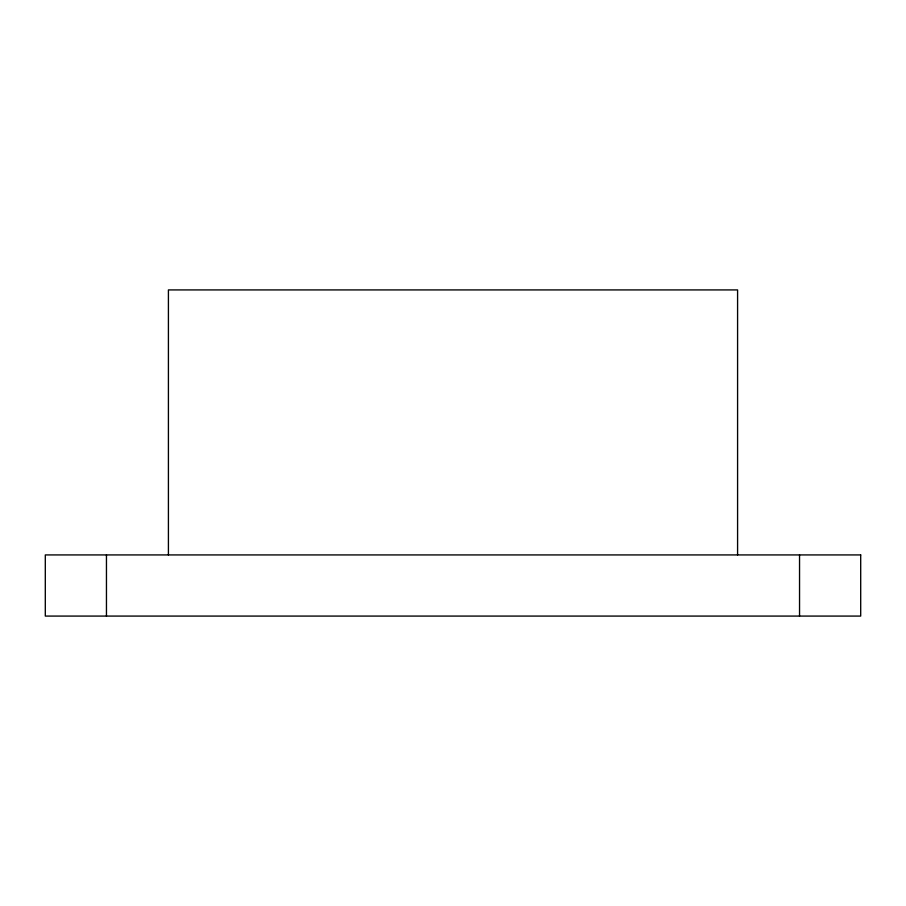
<?xml version="1.0" encoding="UTF-8"?>
<svg xmlns="http://www.w3.org/2000/svg" width="906" height="906" viewBox="0 0 906 906"><rect width="100%" height="100%" fill="white"/><g stroke="black" fill="none" stroke-linecap="round" stroke-linejoin="round"><path stroke-width="1.36" d="M799.545 554.925L799.545 616.08M737.586 554.925L737.586 289.92L168.414 289.92L168.414 554.925M106.455 554.925L106.455 616.08M860.7 554.925L45.3 554.925L45.3 616.08L860.7 616.08L860.7 554.925"/></g></svg>
